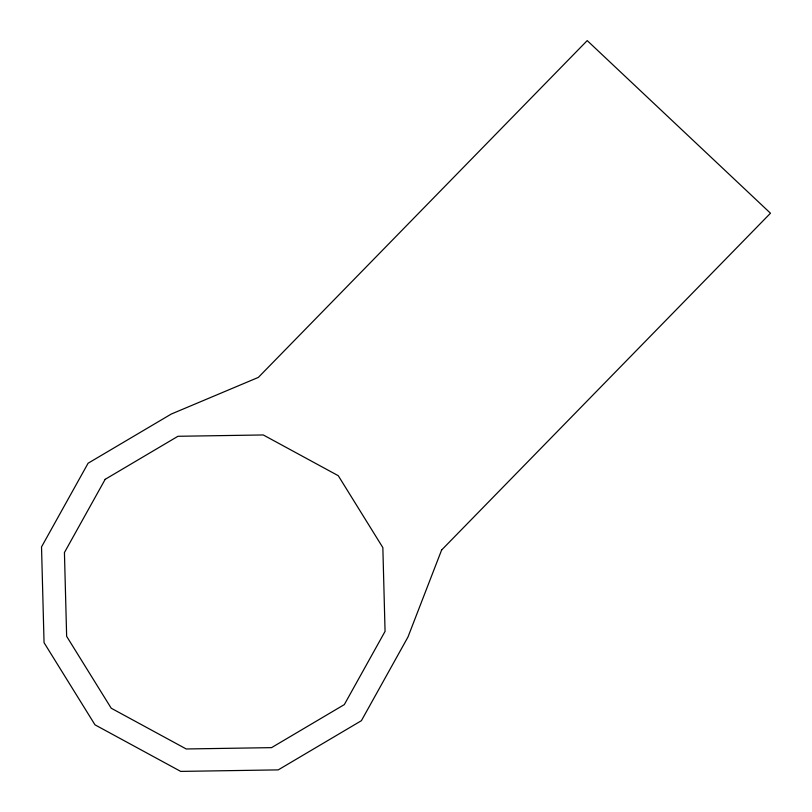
<?xml version="1.0" encoding="UTF-8"?>
<svg xmlns="http://www.w3.org/2000/svg" width="812" height="812" viewBox="0 0 812 812"><rect width="100%" height="100%" fill="white"/><g stroke="black" fill="none" stroke-linecap="round" stroke-linejoin="round"><path stroke-width="1.22" d="M441.616 550.018L407.969 637.014L361.401 720.691L278.222 769.888L180.711 771.4L95.004 724.842L44.051 642.668L41.524 546.923L88.092 463.236L171.271 414.049L258.358 377.397L587.218 40.6L770.476 213.221L441.616 550.018M105.174 479.324L64.432 552.546L66.645 636.334L111.224 708.226L186.222 748.968L271.543 747.639L344.318 704.603L385.061 631.381L382.848 547.592L338.269 475.7L263.271 434.958L177.95 436.288L105.174 479.324"/></g></svg>
